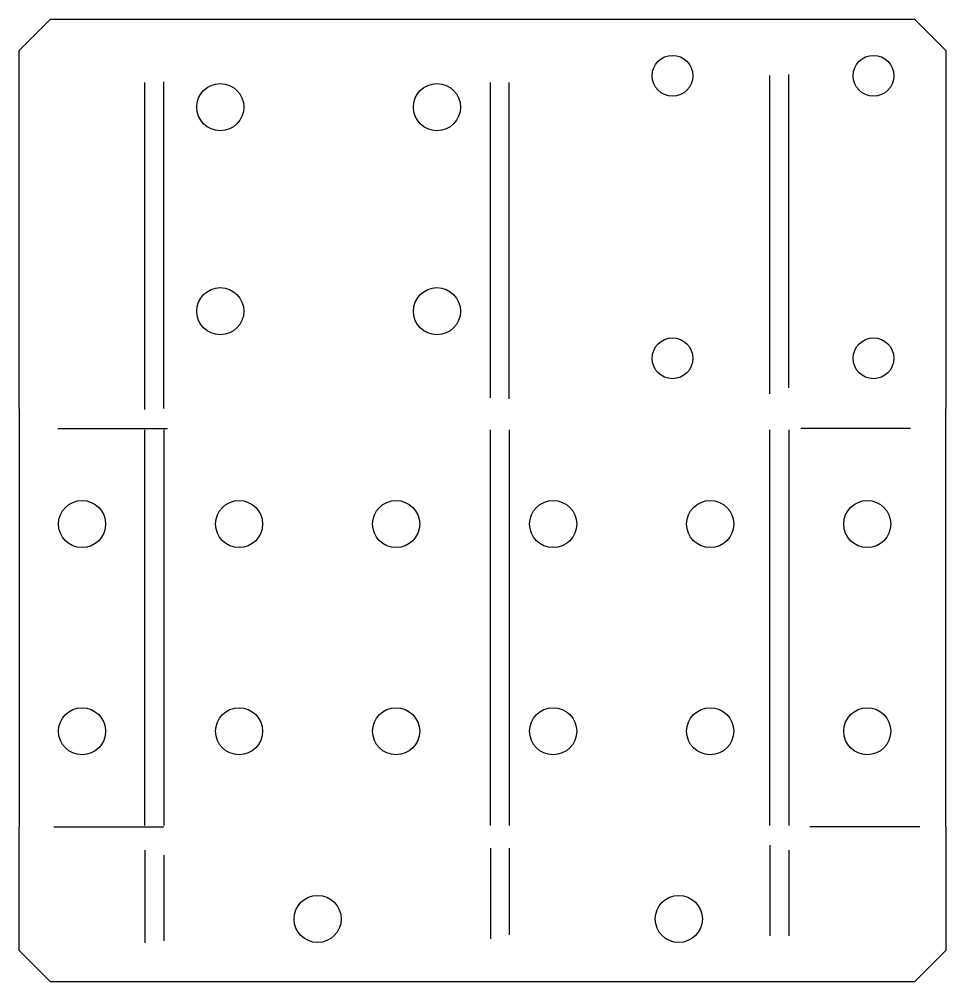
# Model space of a CAD drawing. Extents: x 0 to 1445, y 0 to 521.
# Drawn here: x 545.6 to 840.6, y 214.5 to 521.1 of the extents above; entities that cross this region are included whole.
import ezdxf

# ---------------------------------------------------------------- set-up
doc = ezdxf.new("R2010")
doc.units = 0
doc.linetypes.add('SLD-CONTINUA', pattern=[0])
doc.layers.get('0').update_dxf_attribs({"linetype": 'CONTINUOUS'})
doc.layers.add('MARCADO', color=5, linetype='CONTINUOUS')

msp = doc.modelspace()

# ---------------------------------------------------------------- linework, layer by layer
at = {"color": 7, "linetype": 'SLD-CONTINUA'}
for p, q in [((545.56650679, 511.05584983), (555.56649726, 521.05585519)), ((555.56649726, 521.05585519), (830.56650322, 521.05585519)), ((830.56650322, 521.05585519), (840.56649368, 511.05584983)), ((545.56650679, 397.0558479), (545.56650679, 511.05584983)), ((840.56649368, 511.05584983), (840.56649368, 397.0558479)), ((545.56650679, 397.0558479), (545.56650679, 390.6558478)), ((840.56649368, 390.6558478), (840.56649368, 397.0558479)), ((545.56650679, 390.6558478), (545.56650679, 263.85584577)), ((840.56649368, 263.85584577), (840.56649368, 390.6558478)), ((545.56650679, 224.45584398), (545.56650679, 263.85584577)), ((840.56649368, 263.85584577), (840.56649368, 224.45584398)), ((555.56649726, 214.45584607), (545.56650679, 224.45584398)), ((840.56649368, 224.45584398), (830.56650322, 214.45584607)), ((830.56650322, 214.45584607), (555.56649726, 214.45584607))]:
    msp.add_line(p, q, dxfattribs=at)
for centre, radius in [((753.56650024, 503.0558478), 6.5), ((817.56650024, 503.0558478), 6.5), ((609.56650024, 493.0558478), 7.5), ((678.56650024, 493.0558478), 7.5), ((609.56650024, 428.0558478), 7.5), ((678.56650024, 428.0558478), 7.5), ((753.56650024, 413.0558478), 6.5), ((817.56650024, 413.0558478), 6.5), ((565.56650024, 360.25584679), 7.5), ((615.56650024, 360.25584679), 7.5), ((665.56650024, 360.25584679), 7.5), ((715.56650024, 360.25584679), 7.5), ((765.56650024, 360.25584679), 7.5), ((815.56650024, 360.25584679), 7.5), ((565.56650024, 294.25584679), 7.5), ((615.56650024, 294.25584679), 7.5), ((665.56650024, 294.25584679), 7.5), ((715.56650024, 294.25584679), 7.5), ((765.56650024, 294.25584679), 7.5), ((815.56650024, 294.25584679), 7.5), ((640.56650024, 234.45584577), 7.5), ((755.56650024, 234.45584577), 7.5)]:
    msp.add_circle(centre, radius, dxfattribs=at)
at = {"layer": 'MARCADO'}
for p, q in [((784.5664994, 401.77905158), (784.5664994, 503.09390542)), ((790.56649666, 403.68465854), (790.56649666, 503.41150408)), ((585.56649845, 396.77599397), (585.56649845, 500.86733494)), ((591.56650316, 397.07176042), (591.56650316, 501.12035977)), ((695.56650018, 400.48383124), (695.56650018, 500.87069605)), ((701.5665007, 400.19104328), (701.5665007, 500.87069605)), ((557.81483813, 390.6558478), (592.81483813, 390.6558478)), ((829.38570156, 390.6558478), (794.38570156, 390.6558478)), ((556.62814586, 263.85584577), (591.62814586, 263.85584577)), ((832.28611815, 263.85584577), (797.28611815, 263.85584577)), ((784.5664994, 258.01280518), (784.5664994, 229.03905207)), ((585.56649845, 256.42208849), (585.56649845, 226.81155128)), ((591.62814586, 254.83012263), (591.62814586, 227.44833912)), ((695.56650018, 257.05887258), (695.56650018, 228.08512322)), ((701.5665007, 257.05887258), (701.5665007, 229.35869515)), ((790.56649666, 256.42083933), (790.56649666, 229.03905207))]:
    msp.add_line(p, q, dxfattribs=at)
at = {"layer": 'MARCADO', "linetype": 'SLD-CONTINUA'}
for p, q in [((585.56649845, 264.25584577), (585.56649845, 390.2558478)), ((591.56650316, 390.2558478), (591.56650316, 264.25584577)), ((695.56650018, 264.25584577), (695.56650018, 390.2558478)), ((701.5665007, 390.2558478), (701.5665007, 264.25584577)), ((784.5664994, 264.25584577), (784.5664994, 390.2558478)), ((790.56649666, 390.2558478), (790.56649666, 264.25584577))]:
    msp.add_line(p, q, dxfattribs=at)

doc.saveas('drawing.dxf')
